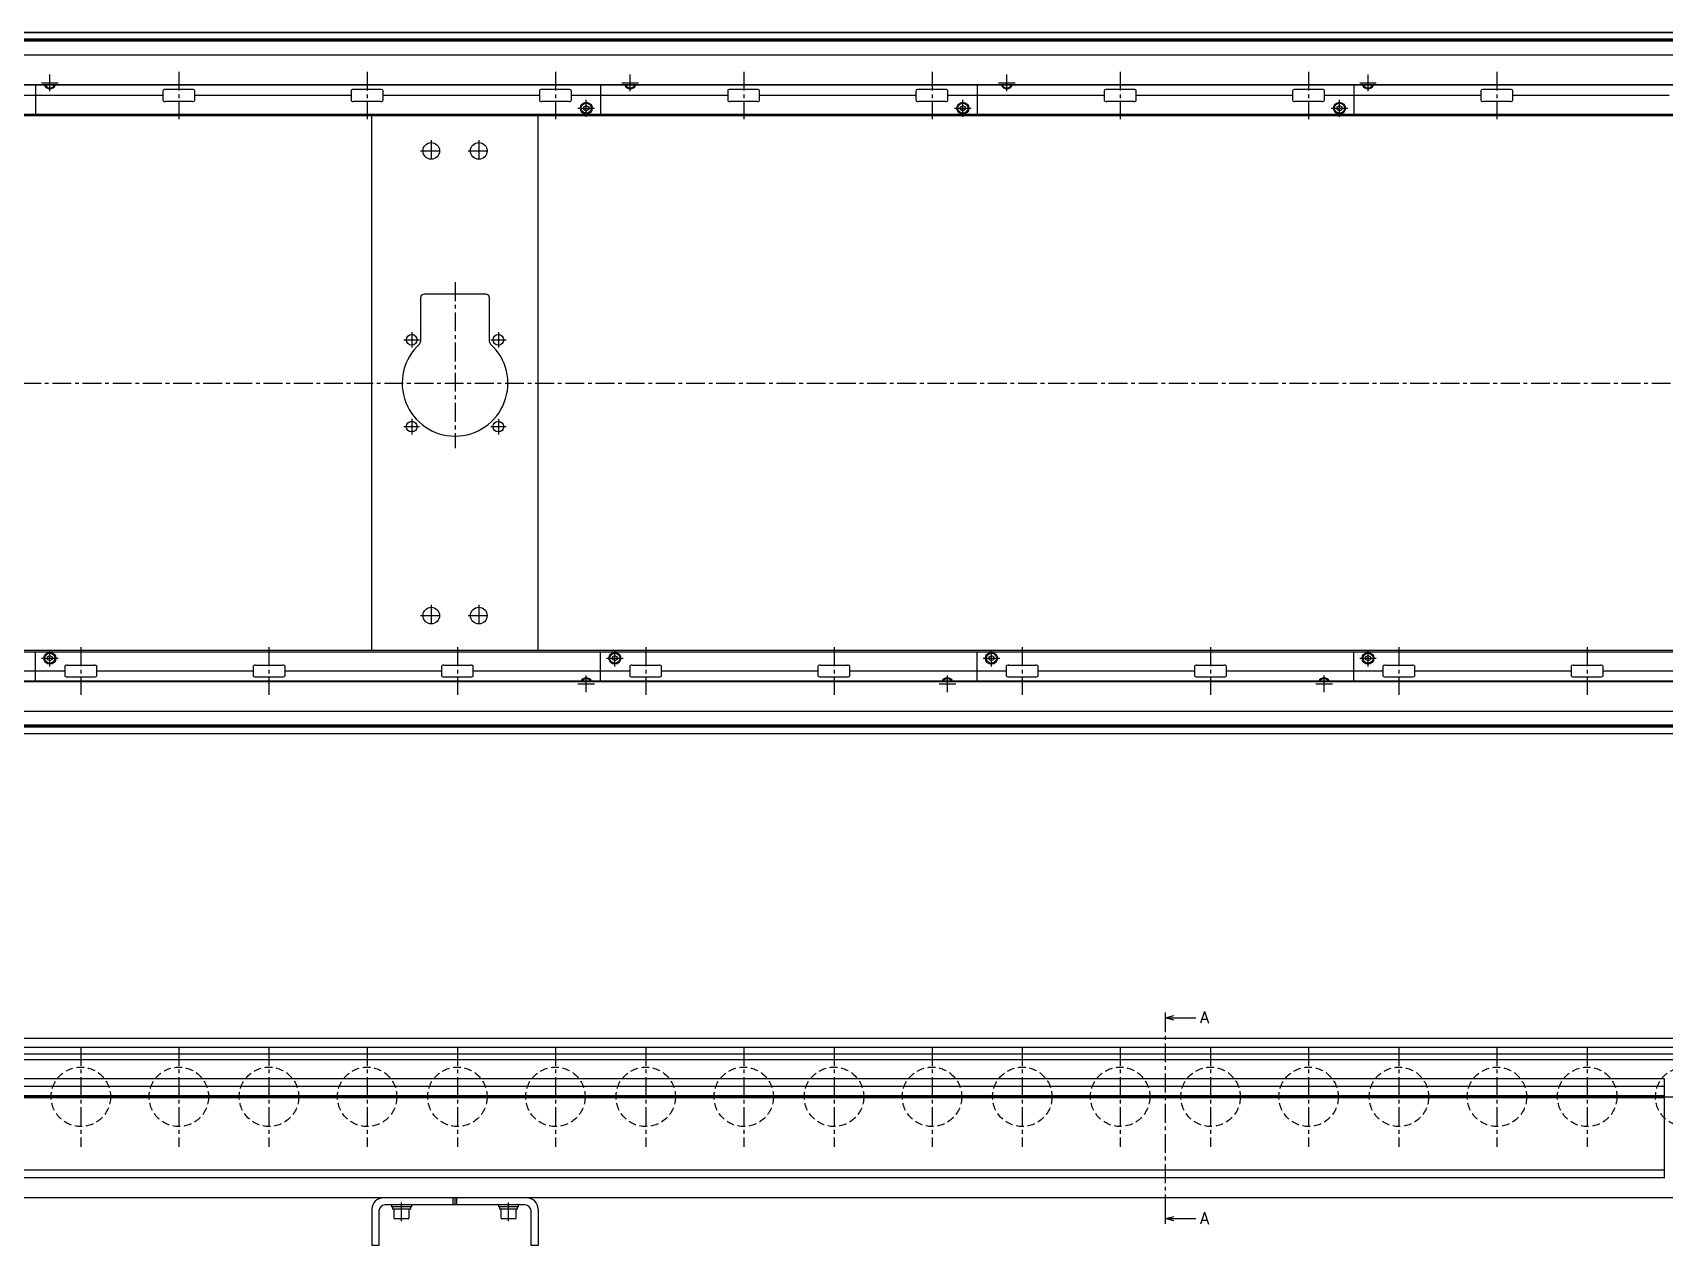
# Model space of a CAD drawing. Extents: x -10 to 4708, y -8 to 1101.
# Drawn here: x 2350 to 3723, y 28 to 1048 of the extents above; entities that cross this region are included whole.
import ezdxf

# ---------------------------------------------------------------- set-up
doc = ezdxf.new("R2010")
doc.units = 0
doc.header["$LTSCALE"] = 0.5
doc.linetypes.add('CENTER', pattern=[50.8, 31.75, -6.35, 6.35, -6.35])
doc.linetypes.add('DASHED', pattern=[19.05, 12.7, -6.35])
for name, color, linetype in [('MSM_CENTER', 1, 'CENTER'), ('MSM_CONTINUOUS', 7, 'CONTINUOUS'), ('MSM_DASHED', 4, 'DASHED'), ('MSM_PART_NUMBER', 7, 'CONTINUOUS')]:
    doc.layers.add(name, color=color, linetype=linetype)
doc.styles.get("Standard").update_dxf_attribs({"font": 'txt.shx', "height": 10, "bigfont": 'bigfont.shx'})

# ---------------------------------------------------------------- blocks, each defined once
blk = doc.blocks.new('*U88')
at = {"layer": 'MSM_PART_NUMBER'}
blk.add_text('A', height=10, dxfattribs=at).set_placement((3332.3, 214.9))
blk = doc.blocks.new('*U89')
at = {"layer": 'MSM_PART_NUMBER'}
blk.add_text('A', height=10, dxfattribs=at).set_placement((3332.3, 45.9))

msp = doc.modelspace()

# ---------------------------------------------------------------- linework, layer by layer
at = {"layer": 'MSM_CENTER'}
for p, q in [((2357.3, 1006.2), (2371.3, 1006.2)), ((2364.3, 999.2), (2364.3, 1013.2)), ((2472.8, 1015.5), (2472.8, 975.5)), ((2631.3, 1015.5), (2631.3, 975.5)), ((2789.8, 1015.5), (2789.8, 975.5)), ((2845.8, 1006.2), (2859.8, 1006.2)), ((2852.8, 999.2), (2852.8, 1013.2)), ((2948.3, 1015.5), (2948.3, 975.5)), ((3106.8, 1015.5), (3106.8, 975.5)), ((3162.8, 1006.2), (3176.8, 1006.2)), ((3169.8, 999.2), (3169.8, 1013.2)), ((3265.2, 1015.5), (3265.2, 975.5)), ((3423.8, 1015.5), (3423.8, 975.5)), ((3466.8, 1006.2), (3480.8, 1006.2)), ((3473.8, 999.2), (3473.8, 1013.2)), ((3582.3, 1015.5), (3582.3, 975.5)), ((2815.8, 977.7), (2815.8, 991.8)), ((3132.8, 977.7), (3132.8, 991.8)), ((3449.8, 977.7), (3449.8, 991.8)), ((2808.8, 984.8), (2822.8, 984.8)), ((3125.8, 984.8), (3139.8, 984.8)), ((3442.8, 984.8), (3456.8, 984.8)), ((2676.3, 948.9), (2694.3, 948.9)), ((2685.3, 957.9), (2685.3, 939.9)), ((2716.3, 948.9), (2734.3, 948.9)), ((2725.3, 957.9), (2725.3, 939.9)), ((2705.3, 838.4), (2705.3, 698.9)), ((2662.3, 789.9), (2675.3, 789.9)), ((2668.8, 796.4), (2668.8, 783.4)), ((2735.3, 789.9), (2748.3, 789.9)), ((2741.8, 796.4), (2741.8, 783.4)), ((359.8, 753.4), (3950.9, 753.4)), ((2662.3, 716.9), (2675.3, 716.9)), ((2668.8, 723.4), (2668.8, 710.4)), ((2735.3, 716.9), (2748.3, 716.9)), ((2741.8, 723.4), (2741.8, 710.4)), ((2685.3, 566.9), (2685.3, 548.9)), ((2725.3, 566.9), (2725.3, 548.9)), ((2676.3, 557.9), (2694.3, 557.9)), ((2716.3, 557.9), (2734.3, 557.9)), ((2357.3, 522), (2371.3, 522)), ((2364.3, 515), (2364.3, 529)), ((2390.3, 531.3), (2390.3, 491.3)), ((2548.7, 531.3), (2548.7, 491.3)), ((2707.3, 531.3), (2707.3, 491.3)), ((2832.8, 522), (2846.8, 522)), ((2839.8, 515), (2839.8, 529)), ((2865.8, 531.3), (2865.8, 491.3)), ((3024.3, 531.3), (3024.3, 491.3)), ((3149.8, 522), (3163.8, 522)), ((3156.8, 515), (3156.8, 529)), ((3182.8, 531.3), (3182.8, 491.3)), ((3341.3, 531.3), (3341.3, 491.3)), ((3466.8, 522), (3480.8, 522)), ((3473.8, 515), (3473.8, 529)), ((3499.8, 531.3), (3499.8, 491.3)), ((3658.3, 531.3), (3658.3, 491.3)), ((2808.8, 500.5), (2822.8, 500.5)), ((2815.8, 493.5), (2815.8, 507.5)), ((3112.7, 500.5), (3126.8, 500.5)), ((3119.7, 493.5), (3119.7, 507.5)), ((3429.8, 500.5), (3443.8, 500.5)), ((3436.8, 493.5), (3436.8, 507.5)), ((3303.3, 55), (3303.3, 215)), ((2390.3, 195), (2390.3, 111)), ((2472.8, 195), (2472.8, 111)), ((2548.7, 195), (2548.7, 111)), ((2631.3, 195), (2631.3, 111)), ((2707.3, 195), (2707.3, 111)), ((2789.8, 195), (2789.8, 111)), ((2865.8, 195), (2865.8, 111)), ((2948.3, 195), (2948.3, 111)), ((3024.3, 195), (3024.3, 111)), ((3106.8, 195), (3106.8, 111)), ((3182.8, 195), (3182.8, 111)), ((3265.2, 195), (3265.2, 111)), ((3341.3, 195), (3341.3, 111)), ((3423.8, 195), (3423.8, 111)), ((3499.8, 195), (3499.8, 111)), ((3582.3, 195), (3582.3, 111)), ((3658.3, 195), (3658.3, 111)), ((367.2, 153), (3941.2, 153)), ((2660.3, 48.4), (2660.3, 64)), ((2750.3, 48.4), (2750.3, 64))]:
    msp.add_line(p, q, dxfattribs=at)
at = {"layer": 'MSM_CONTINUOUS'}
for p, q in [((3940.8, 1048.4), (370.7, 1048.4)), ((3939.2, 1048.3), (372.3, 1048.3)), ((3914.6, 1042.9), (396.9, 1042.9)), ((3914.6, 1041.2), (396.9, 1041.2)), ((3914.5, 1042), (397, 1042)), ((3939.2, 1029.5), (372.3, 1029.5)), ((3939.2, 1004.1), (372.3, 1004.1)), ((3939.2, 1004.5), (422.2, 1004.5)), ((2352.3, 1004.1), (2352.3, 979.4)), ((2364.3, 1003.9), (2363.9, 1004.1)), ((2364.6, 1004.1), (2364.3, 1003.9)), ((2827.8, 1004.1), (2827.8, 979.4)), ((2852.8, 1003.9), (2852.4, 1004.1)), ((2853.1, 1004.1), (2852.8, 1003.9)), ((3144.8, 1004.1), (3144.8, 979.4)), ((3169.8, 1003.9), (3169.4, 1004.1)), ((3170.1, 1004.1), (3169.8, 1003.9)), ((3461.8, 1004.1), (3461.8, 979.4)), ((3473.8, 1003.9), (3473.4, 1004.1)), ((3474.1, 1004.1), (3473.8, 1003.9)), ((2459.3, 995.5), (2327.7, 995.5)), ((2459.3, 999.5), (2459.3, 991.5)), ((2484.2, 1000.5), (2461.3, 1000.5)), ((2484.2, 990.5), (2461.3, 990.5)), ((2486.2, 991.5), (2486.2, 999.5)), ((2617.8, 995.5), (2486.2, 995.5)), ((2617.8, 999.5), (2617.8, 991.5)), ((2642.7, 1000.5), (2619.8, 1000.5)), ((2642.7, 990.5), (2619.8, 990.5)), ((2644.7, 991.5), (2644.7, 999.5)), ((2776.3, 995.5), (2644.7, 995.5)), ((2776.3, 999.5), (2776.3, 991.5)), ((2801.2, 1000.5), (2778.3, 1000.5)), ((2801.2, 990.5), (2778.3, 990.5)), ((2803.2, 991.5), (2803.2, 999.5)), ((2934.8, 995.5), (2803.2, 995.5)), ((2934.8, 999.5), (2934.8, 991.5)), ((2959.7, 1000.5), (2936.8, 1000.5)), ((2959.7, 990.5), (2936.8, 990.5)), ((2961.7, 991.5), (2961.7, 999.5)), ((3093.3, 995.5), (2961.7, 995.5)), ((3093.3, 999.5), (3093.3, 991.5)), ((3118.2, 1000.5), (3095.3, 1000.5)), ((3118.2, 990.5), (3095.3, 990.5)), ((3120.2, 991.5), (3120.2, 999.5)), ((3251.8, 995.5), (3120.2, 995.5)), ((3251.8, 999.5), (3251.8, 991.5)), ((3276.7, 1000.5), (3253.8, 1000.5)), ((3276.7, 990.5), (3253.8, 990.5)), ((3278.7, 991.5), (3278.7, 999.5)), ((3410.3, 995.5), (3278.7, 995.5)), ((3410.3, 999.5), (3410.3, 991.5)), ((3435.2, 1000.5), (3412.3, 1000.5)), ((3435.2, 990.5), (3412.3, 990.5)), ((3437.2, 991.5), (3437.2, 999.5)), ((3568.8, 995.5), (3437.2, 995.5)), ((3568.8, 999.5), (3568.8, 991.5)), ((3593.7, 1000.5), (3570.8, 1000.5)), ((3593.7, 990.5), (3570.8, 990.5)), ((3595.7, 991.5), (3595.7, 999.5)), ((3727.3, 995.5), (3595.7, 995.5)), ((3937.3, 979.4), (450.3, 979.4)), ((3940.8, 978.4), (450.3, 978.4)), ((2635.3, 528.4), (2635.3, 978.4)), ((2775.3, 528.4), (2775.3, 978.4)), ((2813.8, 985.9), (2815.8, 987.1)), ((2813.8, 983.6), (2813.8, 985.9)), ((2815.8, 982.4), (2813.8, 983.6)), ((2815.8, 987.1), (2817.8, 985.9)), ((2817.8, 983.6), (2815.8, 982.4)), ((2817.8, 985.9), (2817.8, 983.6)), ((3130.8, 985.9), (3132.8, 987.1)), ((3130.8, 983.6), (3130.8, 985.9)), ((3132.8, 982.4), (3130.8, 983.6)), ((3132.8, 987.1), (3134.8, 985.9)), ((3134.8, 983.6), (3132.8, 982.4)), ((3134.8, 985.9), (3134.8, 983.6)), ((3447.8, 985.9), (3449.8, 987.1)), ((3447.8, 983.6), (3447.8, 985.9)), ((3449.8, 982.4), (3447.8, 983.6)), ((3449.8, 987.1), (3451.8, 985.9)), ((3451.8, 983.6), (3449.8, 982.4)), ((3451.8, 985.9), (3451.8, 983.6)), ((2676.3, 825.4), (2676.3, 788.5)), ((2731.3, 828.4), (2679.3, 828.4)), ((2734.3, 788.5), (2734.3, 825.4)), ((3940.8, 528.4), (450.3, 528.4)), ((450.3, 527.4), (3937.3, 527.4)), ((2352.3, 502.6), (2352.3, 527.4)), ((2362.3, 523.2), (2364.3, 524.4)), ((2362.3, 520.9), (2362.3, 523.2)), ((2364.3, 524.4), (2366.3, 523.2)), ((2366.3, 523.2), (2366.3, 520.9)), ((2827.8, 502.6), (2827.8, 527.4)), ((2837.8, 523.2), (2839.8, 524.4)), ((2837.8, 520.9), (2837.8, 523.2)), ((2839.8, 524.4), (2841.8, 523.2)), ((2841.8, 523.2), (2841.8, 520.9)), ((3144.8, 502.6), (3144.8, 527.4)), ((3154.8, 523.2), (3156.8, 524.4)), ((3154.8, 520.9), (3154.8, 523.2)), ((3156.8, 524.4), (3158.8, 523.2)), ((3158.8, 523.2), (3158.8, 520.9)), ((3461.8, 502.6), (3461.8, 527.4)), ((3471.8, 523.2), (3473.8, 524.4)), ((3471.8, 520.9), (3471.8, 523.2)), ((3473.8, 524.4), (3475.8, 523.2)), ((3475.8, 523.2), (3475.8, 520.9)), ((2245.2, 511.3), (2376.8, 511.3)), ((2364.3, 519.7), (2362.3, 520.9)), ((2366.3, 520.9), (2364.3, 519.7)), ((2376.8, 515.3), (2376.8, 507.3)), ((2378.8, 516.3), (2401.7, 516.3)), ((2403.7, 507.3), (2403.7, 515.3)), ((2403.7, 511.3), (2535.3, 511.3)), ((2535.3, 515.3), (2535.3, 507.3)), ((2537.3, 516.3), (2560.2, 516.3)), ((2562.2, 507.3), (2562.2, 515.3)), ((2562.2, 511.3), (2693.8, 511.3)), ((2693.8, 515.3), (2693.8, 507.3)), ((2695.8, 516.3), (2718.7, 516.3)), ((2720.7, 507.3), (2720.7, 515.3)), ((2720.7, 511.3), (2852.3, 511.3)), ((2839.8, 519.7), (2837.8, 520.9)), ((2841.8, 520.9), (2839.8, 519.7)), ((2852.3, 515.3), (2852.3, 507.3)), ((2854.3, 516.3), (2877.2, 516.3)), ((2879.2, 507.3), (2879.2, 515.3)), ((2879.2, 511.3), (3010.8, 511.3)), ((3010.8, 515.3), (3010.8, 507.3)), ((3012.8, 516.3), (3035.7, 516.3)), ((3037.7, 507.3), (3037.7, 515.3)), ((3037.7, 511.3), (3169.3, 511.3)), ((3156.8, 519.7), (3154.8, 520.9)), ((3158.8, 520.9), (3156.8, 519.7)), ((3169.3, 515.3), (3169.3, 507.3)), ((3171.3, 516.3), (3194.2, 516.3)), ((3196.2, 507.3), (3196.2, 515.3)), ((3196.2, 511.3), (3327.8, 511.3)), ((3327.8, 515.3), (3327.8, 507.3)), ((3329.8, 516.3), (3352.7, 516.3)), ((3354.7, 507.3), (3354.7, 515.3)), ((3354.7, 511.3), (3486.3, 511.3)), ((3473.8, 519.7), (3471.8, 520.9)), ((3475.8, 520.9), (3473.8, 519.7)), ((3486.3, 515.3), (3486.3, 507.3)), ((3488.3, 516.3), (3511.2, 516.3)), ((3513.2, 507.3), (3513.2, 515.3)), ((3513.2, 511.3), (3644.8, 511.3)), ((3644.8, 515.3), (3644.8, 507.3)), ((3646.8, 516.3), (3669.7, 516.3)), ((3671.7, 507.3), (3671.7, 515.3)), ((3671.7, 511.3), (3803.3, 511.3)), ((3939.2, 502.6), (372.3, 502.6)), ((3939.2, 502.2), (422.2, 502.2)), ((2378.8, 506.3), (2401.7, 506.3)), ((2537.3, 506.3), (2560.2, 506.3)), ((2695.8, 506.3), (2718.7, 506.3)), ((2815.4, 502.6), (2815.8, 502.9)), ((2815.8, 502.9), (2816.1, 502.6)), ((2854.3, 506.3), (2877.2, 506.3)), ((3012.8, 506.3), (3035.7, 506.3)), ((3119.4, 502.6), (3119.7, 502.9)), ((3119.7, 502.9), (3120.1, 502.6)), ((3171.3, 506.3), (3194.2, 506.3)), ((3329.8, 506.3), (3352.7, 506.3)), ((3436.4, 502.6), (3436.8, 502.9)), ((3436.8, 502.9), (3437.1, 502.6)), ((3488.3, 506.3), (3511.2, 506.3)), ((3646.8, 506.3), (3669.7, 506.3)), ((3939.2, 477.2), (372.3, 477.2)), ((3940.8, 458.4), (370.7, 458.4)), ((3939.2, 458.4), (372.3, 458.4)), ((3914.6, 465.6), (396.9, 465.6)), ((3914.6, 463.9), (396.9, 463.9)), ((3914.5, 464.7), (397, 464.7)), ((3303.3, 215), (3303.3, 224)), ((3303.3, 219.5), (3310.3, 221.4)), ((3303.3, 219.5), (3328.9, 219.5)), ((3310.3, 217.6), (3303.3, 219.5)), ((3939.2, 202), (372.3, 202)), ((3939.2, 194.6), (674.4, 194.6)), ((3823.2, 189), (676.7, 189)), ((3823.2, 184), (678.7, 184)), ((3723.2, 168.2), (667.3, 168.2)), ((3723.2, 168.5), (3723.2, 84.5)), ((3723.2, 161.8), (682.3, 161.8)), ((3723.2, 153.9), (682.3, 153.9)), ((3723.2, 153), (682.3, 153)), ((3723.2, 152.1), (682.3, 152.1)), ((3723.2, 84.8), (679.8, 84.8)), ((3723.2, 91.3), (682.3, 91.3)), ((3940.8, 68), (472.3, 68)), ((2635.3, 58.5), (2635.3, 28)), ((2641.3, 57), (2641.3, 28)), ((2764.3, 62), (2646.3, 62)), ((2651.8, 62), (2651.8, 60.4)), ((2668.8, 60.4), (2651.8, 60.4)), ((2652.6, 60.4), (2652.6, 58.4)), ((2668, 58.4), (2652.6, 58.4)), ((2653.8, 58.4), (2653.8, 51.2)), ((2666.8, 51.2), (2666.8, 58.4)), ((2668, 58.4), (2668, 60.4)), ((2668.8, 60.4), (2668.8, 62)), ((2703.8, 62), (2703.8, 68)), ((2705.3, 62), (2705.3, 68)), ((2706.8, 62), (2706.8, 68)), ((2741.8, 62), (2741.8, 60.4)), ((2758.8, 60.4), (2741.8, 60.4)), ((2742.6, 60.4), (2742.6, 58.4)), ((2758, 58.4), (2742.6, 58.4)), ((2743.8, 58.4), (2743.8, 51.2)), ((2756.8, 51.2), (2756.8, 58.4)), ((2758, 58.4), (2758, 60.4)), ((2758.8, 60.4), (2758.8, 62)), ((2769.3, 28), (2769.3, 57)), ((2775.3, 58.5), (2775.3, 28)), ((3303.3, 46), (3303.3, 55)), ((2665.9, 50.4), (2654.6, 50.4)), ((2755.9, 50.4), (2744.6, 50.4)), ((3303.3, 50.5), (3310.3, 52.4)), ((3310.3, 48.6), (3303.3, 50.5)), ((3303.3, 50.5), (3328.9, 50.5)), ((2641.3, 28), (2635.3, 28)), ((2775.3, 28), (2769.3, 28))]:
    msp.add_line(p, q, dxfattribs=at)
for centre, radius in [((2815.8, 984.8), 5), ((2815.8, 984.8), 4.25), ((3132.8, 984.8), 5), ((3132.8, 984.8), 4.25), ((3449.8, 984.8), 5), ((3449.8, 984.8), 4.25), ((2685.3, 948.9), 7), ((2725.3, 948.9), 7), ((2668.8, 789.9), 4.5), ((2741.8, 789.9), 4.5), ((2668.8, 716.9), 4.5), ((2741.8, 716.9), 4.5), ((2685.3, 557.9), 7), ((2725.3, 557.9), 7), ((2364.3, 522), 5), ((2364.3, 522), 4.25), ((2839.8, 522), 5), ((2839.8, 522), 4.25), ((3156.8, 522), 5), ((3156.8, 522), 4.25), ((3473.8, 522), 5), ((3473.8, 522), 4.25)]:
    msp.add_circle(centre, radius, dxfattribs=at)
for centre, radius, start, end in [((2364.3, 1006.2), 5, 204.8346, 335.1654), ((2364.3, 1006.2), 4.25, 209.6116, 330.3884), ((2852.8, 1006.2), 5, 204.8346, 335.1654), ((2852.8, 1006.2), 4.25, 209.6116, 330.3884), ((3169.8, 1006.2), 5, 204.8346, 335.1654), ((3169.8, 1006.2), 4.25, 209.6116, 330.3884), ((3473.8, 1006.2), 5, 204.8346, 335.1654), ((3473.8, 1006.2), 4.25, 209.6116, 330.3884), ((2460.2, 999.4), 0.882, 115.5328, 172.1027), ((2460.2, 991.6), 0.882, 187.8973, 244.4672), ((2461.3, 997.1), 3.41, 89.6687, 115.2454), ((2461.3, 993.9), 3.41, 244.7546, 270.3313), ((2484.2, 997.1), 3.41, 64.7546, 90.3313), ((2484.2, 993.9), 3.41, 269.6687, 295.2454), ((2485.3, 999.4), 0.882, 7.8973, 64.4672), ((2485.3, 991.6), 0.882, 295.5328, 352.1027), ((2618.7, 999.4), 0.882, 115.5328, 172.1027), ((2618.7, 991.6), 0.882, 187.8973, 244.4672), ((2619.8, 997.1), 3.41, 89.6687, 115.2454), ((2619.8, 993.9), 3.41, 244.7546, 270.3313), ((2642.7, 997.1), 3.41, 64.7546, 90.3313), ((2642.7, 993.9), 3.41, 269.6687, 295.2454), ((2643.8, 999.4), 0.882, 7.8973, 64.4672), ((2643.8, 991.6), 0.882, 295.5328, 352.1027), ((2777.2, 999.4), 0.882, 115.5328, 172.1027), ((2777.2, 991.6), 0.882, 187.8973, 244.4672), ((2778.3, 997.1), 3.41, 89.6687, 115.2454), ((2778.3, 993.9), 3.41, 244.7546, 270.3313), ((2801.2, 997.1), 3.41, 64.7546, 90.3313), ((2801.2, 993.9), 3.41, 269.6687, 295.2454), ((2802.3, 999.4), 0.882, 7.8973, 64.4672), ((2802.3, 991.6), 0.882, 295.5328, 352.1027), ((2935.7, 999.4), 0.882, 115.5328, 172.1027), ((2935.7, 991.6), 0.882, 187.8973, 244.4672), ((2936.8, 997.1), 3.41, 89.6687, 115.2454), ((2936.8, 993.9), 3.41, 244.7546, 270.3313), ((2959.7, 997.1), 3.41, 64.7546, 90.3313), ((2959.7, 993.9), 3.41, 269.6687, 295.2454), ((2960.8, 999.4), 0.882, 7.8973, 64.4672), ((2960.8, 991.6), 0.882, 295.5328, 352.1027), ((3094.2, 999.4), 0.882, 115.5328, 172.1027), ((3094.2, 991.6), 0.882, 187.8973, 244.4672), ((3095.3, 997.1), 3.41, 89.6687, 115.2454), ((3095.3, 993.9), 3.41, 244.7546, 270.3313), ((3118.2, 997.1), 3.41, 64.7546, 90.3313), ((3118.2, 993.9), 3.41, 269.6687, 295.2454), ((3119.3, 999.4), 0.882, 7.8973, 64.4672), ((3119.3, 991.6), 0.882, 295.5328, 352.1027), ((3252.7, 999.4), 0.882, 115.5328, 172.1027), ((3252.7, 991.6), 0.882, 187.8973, 244.4672), ((3253.8, 997.1), 3.41, 89.6687, 115.2454), ((3253.8, 993.9), 3.41, 244.7546, 270.3313), ((3276.7, 997.1), 3.41, 64.7546, 90.3313), ((3276.7, 993.9), 3.41, 269.6687, 295.2454), ((3277.8, 999.4), 0.882, 7.8973, 64.4672), ((3277.8, 991.6), 0.882, 295.5328, 352.1027), ((3411.2, 999.4), 0.882, 115.5328, 172.1027), ((3411.2, 991.6), 0.882, 187.8973, 244.4672), ((3412.3, 997.1), 3.41, 89.6687, 115.2454), ((3412.3, 993.9), 3.41, 244.7546, 270.3313), ((3435.2, 997.1), 3.41, 64.7546, 90.3313), ((3435.2, 993.9), 3.41, 269.6687, 295.2454), ((3436.3, 999.4), 0.882, 7.8973, 64.4672), ((3436.3, 991.6), 0.882, 295.5328, 352.1027), ((3569.7, 999.4), 0.882, 115.5328, 172.1027), ((3569.7, 991.6), 0.882, 187.8973, 244.4672), ((3570.8, 997.1), 3.41, 89.6687, 115.2454), ((3570.8, 993.9), 3.41, 244.7546, 270.3313), ((3593.7, 997.1), 3.41, 64.7546, 90.3313), ((3593.7, 993.9), 3.41, 269.6687, 295.2454), ((3594.8, 999.4), 0.882, 7.8973, 64.4672), ((3594.8, 991.6), 0.882, 295.5328, 352.1027), ((2679.3, 825.4), 3, 90, 180), ((2731.3, 825.4), 3, 0, 90), ((2705.3, 753.4), 44.5, 132.3521, 47.6479), ((2673.2, 788.5), 3, 312.3521, 360), ((2737.3, 788.5), 3, 180, 227.6479), ((2377.7, 515.2), 0.882, 115.5328, 172.1027), ((2378.8, 512.9), 3.41, 89.6687, 115.2454), ((2401.7, 512.9), 3.41, 64.7546, 90.3313), ((2402.8, 515.2), 0.882, 7.8973, 64.4672), ((2536.2, 515.2), 0.882, 115.5328, 172.1027), ((2537.3, 512.9), 3.41, 89.6687, 115.2454), ((2560.2, 512.9), 3.41, 64.7546, 90.3313), ((2561.3, 515.2), 0.882, 7.8973, 64.4672), ((2694.7, 515.2), 0.882, 115.5328, 172.1027), ((2695.8, 512.9), 3.41, 89.6687, 115.2454), ((2718.7, 512.9), 3.41, 64.7546, 90.3313), ((2719.8, 515.2), 0.882, 7.8973, 64.4672), ((2853.2, 515.2), 0.882, 115.5328, 172.1027), ((2854.3, 512.9), 3.41, 89.6687, 115.2454), ((2877.2, 512.9), 3.41, 64.7546, 90.3313), ((2878.3, 515.2), 0.882, 7.8973, 64.4672), ((3011.7, 515.2), 0.882, 115.5328, 172.1027), ((3012.8, 512.9), 3.41, 89.6687, 115.2454), ((3035.7, 512.9), 3.41, 64.7546, 90.3313), ((3036.8, 515.2), 0.882, 7.8973, 64.4672), ((3170.2, 515.2), 0.882, 115.5328, 172.1027), ((3171.3, 512.9), 3.41, 89.6687, 115.2454), ((3194.2, 512.9), 3.41, 64.7546, 90.3313), ((3195.3, 515.2), 0.882, 7.8973, 64.4672), ((3328.7, 515.2), 0.882, 115.5328, 172.1027), ((3329.8, 512.9), 3.41, 89.6687, 115.2454), ((3352.7, 512.9), 3.41, 64.7546, 90.3313), ((3353.8, 515.2), 0.882, 7.8973, 64.4672), ((3487.2, 515.2), 0.882, 115.5328, 172.1027), ((3488.3, 512.9), 3.41, 89.6687, 115.2454), ((3511.2, 512.9), 3.41, 64.7546, 90.3313), ((3512.3, 515.2), 0.882, 7.8973, 64.4672), ((3645.7, 515.2), 0.882, 115.5328, 172.1027), ((3646.8, 512.9), 3.41, 89.6687, 115.2454), ((3669.7, 512.9), 3.41, 64.7546, 90.3313), ((3670.8, 515.2), 0.882, 7.8973, 64.4672), ((2377.7, 507.4), 0.882, 187.8973, 244.4672), ((2378.8, 509.7), 3.41, 244.7546, 270.3313), ((2401.7, 509.7), 3.41, 269.6687, 295.2454), ((2402.8, 507.4), 0.882, 295.5328, 352.1027), ((2536.2, 507.4), 0.882, 187.8973, 244.4672), ((2537.3, 509.7), 3.41, 244.7546, 270.3313), ((2560.2, 509.7), 3.41, 269.6687, 295.2454), ((2561.3, 507.4), 0.882, 295.5328, 352.1027), ((2694.7, 507.4), 0.882, 187.8973, 244.4672), ((2695.8, 509.7), 3.41, 244.7546, 270.3313), ((2718.7, 509.7), 3.41, 269.6687, 295.2454), ((2719.8, 507.4), 0.882, 295.5328, 352.1027), ((2815.8, 500.5), 5, 24.8346, 155.1654), ((2815.8, 500.5), 4.25, 29.6116, 150.3884), ((2853.2, 507.4), 0.882, 187.8973, 244.4672), ((2854.3, 509.7), 3.41, 244.7546, 270.3313), ((2877.2, 509.7), 3.41, 269.6687, 295.2454), ((2878.3, 507.4), 0.882, 295.5328, 352.1027), ((3011.7, 507.4), 0.882, 187.8973, 244.4672), ((3012.8, 509.7), 3.41, 244.7546, 270.3313), ((3035.7, 509.7), 3.41, 269.6687, 295.2454), ((3036.8, 507.4), 0.882, 295.5328, 352.1027), ((3119.7, 500.5), 5, 24.8346, 155.1654), ((3119.7, 500.5), 4.25, 29.6116, 150.3884), ((3170.2, 507.4), 0.882, 187.8973, 244.4672), ((3171.3, 509.7), 3.41, 244.7546, 270.3313), ((3194.2, 509.7), 3.41, 269.6687, 295.2454), ((3195.3, 507.4), 0.882, 295.5328, 352.1027), ((3328.7, 507.4), 0.882, 187.8973, 244.4672), ((3329.8, 509.7), 3.41, 244.7546, 270.3313), ((3352.7, 509.7), 3.41, 269.6687, 295.2454), ((3353.8, 507.4), 0.882, 295.5328, 352.1027), ((3436.8, 500.5), 5, 24.8346, 155.1654), ((3436.8, 500.5), 4.25, 29.6116, 150.3884), ((3487.2, 507.4), 0.882, 187.8973, 244.4672), ((3488.3, 509.7), 3.41, 244.7546, 270.3313), ((3511.2, 509.7), 3.41, 269.6687, 295.2454), ((3512.3, 507.4), 0.882, 295.5328, 352.1027), ((3645.7, 507.4), 0.882, 187.8973, 244.4672), ((3646.8, 509.7), 3.41, 244.7546, 270.3313), ((3669.7, 509.7), 3.41, 269.6687, 295.2454), ((3670.8, 507.4), 0.882, 295.5328, 352.1027), ((2644.8, 58.5), 9.5, 90, 180), ((2646.3, 57), 5, 90, 180), ((2764.3, 57), 5, 0, 90), ((2765.8, 58.5), 9.5, 0, 90), ((2654.6, 51.2), 0.8, 180, 270), ((2665.9, 51.2), 0.8, 270, 0), ((2744.6, 51.2), 0.8, 180, 270), ((2755.9, 51.2), 0.8, 270, 0)]:
    msp.add_arc(centre, radius, start, end, dxfattribs=at)
at = {"layer": 'MSM_DASHED'}
for centre in [(2390.3, 153), (2472.8, 153), (2548.7, 153), (2631.3, 153), (2707.3, 153), (2789.8, 153), (2865.8, 153), (2948.3, 153), (3024.3, 153), (3106.8, 153), (3182.8, 153), (3265.2, 153), (3341.3, 153), (3423.8, 153), (3499.8, 153), (3582.3, 153), (3658.3, 153), (3740.8, 153)]:
    msp.add_circle(centre, 25, dxfattribs=at)

# ---------------------------------------------------------------- block references
at = {"layer": 'MSM_CONTINUOUS'}
for name in ['*U88', '*U89']:
    msp.add_blockref(name, (0, 0), dxfattribs=at)

doc.saveas('drawing.dxf')
